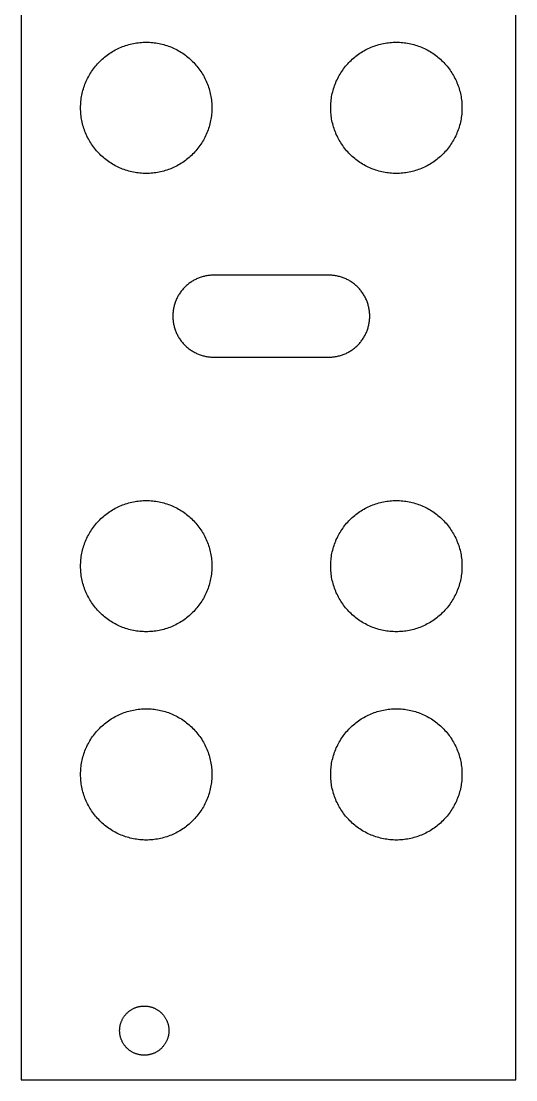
# Model space of a CAD drawing. Extents: x 0 to 30, y -11 to 117.
# Drawn here: x 0 to 30.1, y -11 to 53.5 of the extents above; entities that cross this region are included whole.
import ezdxf

# ---------------------------------------------------------------- set-up
doc = ezdxf.new("R2010")
doc.units = 0

msp = doc.modelspace()

# ---------------------------------------------------------------- linework, layer by layer
at = {"color": 34, "true_color": 0x008000}
for points in [[(0, -10.999978, 0), (30.139894, -10.999978, 0), (30.139894, 117.499892, 0), (0, 117.499892, 0), (0, -10.999978, 0)], [(3.620008, 48.26, 0), (3.621278, 48.358044, 0), (3.624834, 48.456342, 0), (3.63093, 48.554132, 0), (3.639312, 48.652176, 0), (3.64998, 48.749712, 0), (3.663188, 48.846994, 0), (3.678936, 48.943768, 0), (3.69697, 49.040288, 0), (3.71729, 49.1363, 0), (3.739896, 49.231804, 0), (3.764788, 49.3268, 0), (3.79222, 49.421034, 0), (3.821938, 49.51476, 0), (3.853942, 49.60747, 0), (3.887978, 49.699672, 0), (3.924554, 49.790604, 0), (3.963162, 49.881028, 0), (4.004056, 49.970182, 0), (4.047236, 50.05832, 0), (4.092448, 50.145696, 0), (4.139692, 50.231548, 0), (4.188968, 50.316384, 0), (4.24053, 50.39995, 0), (4.294124, 50.482246, 0), (4.34975, 50.563272, 0), (4.407154, 50.642774, 0), (4.46659, 50.721006, 0), (4.528058, 50.79746, 0), (4.59105, 50.872644, 0), (4.656328, 50.946304, 0), (4.72313, 51.018186, 0), (4.791456, 51.088544, 0), (4.861814, 51.15687, 0), (4.933696, 51.223672, 0), (5.007356, 51.28895, 0), (5.08254, 51.351942, 0), (5.158994, 51.41341, 0), (5.237226, 51.472846, 0), (5.316728, 51.53025, 0), (5.397754, 51.585876, 0), (5.48005, 51.63947, 0), (5.563616, 51.691032, 0), (5.648452, 51.740308, 0), (5.734304, 51.787552, 0), (5.82168, 51.832764, 0), (5.909818, 51.875944, 0), (5.998972, 51.916838, 0), (6.089396, 51.955446, 0), (6.180328, 51.992022, 0), (6.27253, 52.026058, 0), (6.36524, 52.058062, 0), (6.458966, 52.08778, 0), (6.5532, 52.115212, 0), (6.648196, 52.140104, 0), (6.7437, 52.16271, 0), (6.839712, 52.18303, 0), (6.936232, 52.201064, 0), (7.033006, 52.216812, 0), (7.130288, 52.23002, 0), (7.227824, 52.240688, 0), (7.325868, 52.24907, 0), (7.423658, 52.255166, 0), (7.521956, 52.258722, 0), (7.62, 52.259992, 0), (7.718044, 52.258722, 0), (7.816342, 52.255166, 0), (7.914132, 52.24907, 0), (8.012176, 52.240688, 0), (8.109712, 52.23002, 0), (8.206994, 52.216812, 0), (8.303768, 52.201064, 0), (8.400288, 52.18303, 0), (8.4963, 52.16271, 0), (8.591804, 52.140104, 0), (8.6868, 52.115212, 0), (8.781034, 52.08778, 0), (8.87476, 52.058062, 0), (8.96747, 52.026058, 0), (9.059672, 51.992022, 0), (9.150604, 51.955446, 0), (9.241028, 51.916838, 0), (9.330182, 51.875944, 0), (9.41832, 51.832764, 0), (9.505696, 51.787552, 0), (9.591548, 51.740308, 0), (9.676384, 51.691032, 0), (9.75995, 51.63947, 0), (9.842246, 51.585876, 0), (9.923272, 51.53025, 0), (10.002774, 51.472846, 0), (10.081006, 51.41341, 0), (10.15746, 51.351942, 0), (10.232644, 51.28895, 0), (10.306304, 51.223672, 0), (10.378186, 51.15687, 0), (10.448544, 51.088544, 0), (10.51687, 51.018186, 0), (10.583672, 50.946304, 0), (10.64895, 50.872644, 0), (10.711942, 50.79746, 0), (10.77341, 50.721006, 0), (10.832846, 50.642774, 0), (10.89025, 50.563272, 0), (10.945876, 50.482246, 0), (10.99947, 50.39995, 0), (11.051032, 50.316384, 0), (11.100308, 50.231548, 0), (11.147552, 50.145696, 0), (11.192764, 50.05832, 0), (11.235944, 49.970182, 0), (11.276838, 49.881028, 0), (11.315446, 49.790604, 0), (11.352022, 49.699672, 0), (11.386058, 49.60747, 0), (11.418062, 49.51476, 0), (11.44778, 49.421034, 0), (11.475212, 49.3268, 0), (11.500104, 49.231804, 0), (11.52271, 49.1363, 0), (11.54303, 49.040288, 0), (11.561064, 48.943768, 0), (11.576812, 48.846994, 0), (11.59002, 48.749712, 0), (11.600688, 48.652176, 0), (11.60907, 48.554132, 0), (11.615166, 48.456342, 0), (11.618722, 48.358044, 0), (11.619992, 48.26, 0), (11.618722, 48.161956, 0), (11.615166, 48.063658, 0), (11.60907, 47.965868, 0), (11.600688, 47.867824, 0), (11.59002, 47.770288, 0), (11.576812, 47.673006, 0), (11.561064, 47.576232, 0), (11.54303, 47.479712, 0), (11.52271, 47.3837, 0), (11.500104, 47.288196, 0), (11.475212, 47.1932, 0), (11.44778, 47.098966, 0), (11.418062, 47.00524, 0), (11.386058, 46.91253, 0), (11.352022, 46.820328, 0), (11.315446, 46.729396, 0), (11.276838, 46.638972, 0), (11.235944, 46.549818, 0), (11.192764, 46.46168, 0), (11.147552, 46.374304, 0), (11.100308, 46.288452, 0), (11.051032, 46.203616, 0), (10.99947, 46.12005, 0), (10.945876, 46.037754, 0), (10.89025, 45.956728, 0), (10.832846, 45.877226, 0), (10.77341, 45.798994, 0), (10.711942, 45.72254, 0), (10.64895, 45.647356, 0), (10.583672, 45.573696, 0), (10.51687, 45.501814, 0), (10.448544, 45.431456, 0), (10.378186, 45.36313, 0), (10.306304, 45.296328, 0), (10.232644, 45.23105, 0), (10.15746, 45.168058, 0), (10.081006, 45.10659, 0), (10.002774, 45.047154, 0), (9.923272, 44.98975, 0), (9.842246, 44.934124, 0), (9.75995, 44.88053, 0), (9.676384, 44.828968, 0), (9.591548, 44.779692, 0), (9.505696, 44.732448, 0), (9.41832, 44.687236, 0), (9.330182, 44.644056, 0), (9.241028, 44.603162, 0), (9.150604, 44.564554, 0), (9.059672, 44.527978, 0), (8.96747, 44.493942, 0), (8.87476, 44.461938, 0), (8.781034, 44.43222, 0), (8.6868, 44.404788, 0), (8.591804, 44.379896, 0), (8.4963, 44.35729, 0), (8.400288, 44.33697, 0), (8.303768, 44.318936, 0), (8.206994, 44.303188, 0), (8.109712, 44.28998, 0), (8.012176, 44.279312, 0), (7.914132, 44.27093, 0), (7.816342, 44.264834, 0), (7.718044, 44.261278, 0), (7.62, 44.260008, 0), (7.521956, 44.261278, 0), (7.423658, 44.264834, 0), (7.325868, 44.27093, 0), (7.227824, 44.279312, 0), (7.130288, 44.28998, 0), (7.033006, 44.303188, 0), (6.936232, 44.318936, 0), (6.839712, 44.33697, 0), (6.7437, 44.35729, 0), (6.648196, 44.379896, 0), (6.5532, 44.404788, 0), (6.458966, 44.43222, 0), (6.36524, 44.461938, 0), (6.27253, 44.493942, 0), (6.180328, 44.527978, 0), (6.089396, 44.564554, 0), (5.998972, 44.603162, 0), (5.909818, 44.644056, 0), (5.82168, 44.687236, 0), (5.734304, 44.732448, 0), (5.648452, 44.779692, 0), (5.563616, 44.828968, 0), (5.48005, 44.88053, 0), (5.397754, 44.934124, 0), (5.316728, 44.98975, 0), (5.237226, 45.047154, 0), (5.158994, 45.10659, 0), (5.08254, 45.168058, 0), (5.007356, 45.23105, 0), (4.933696, 45.296328, 0), (4.861814, 45.36313, 0), (4.791456, 45.431456, 0), (4.72313, 45.501814, 0), (4.656328, 45.573696, 0), (4.59105, 45.647356, 0), (4.528058, 45.72254, 0), (4.46659, 45.798994, 0), (4.407154, 45.877226, 0), (4.34975, 45.956728, 0), (4.294124, 46.037754, 0), (4.24053, 46.12005, 0), (4.188968, 46.203616, 0), (4.139692, 46.288452, 0), (4.092448, 46.374304, 0), (4.047236, 46.46168, 0), (4.004056, 46.549818, 0), (3.963162, 46.638972, 0), (3.924554, 46.729396, 0), (3.887978, 46.820328, 0), (3.853942, 46.91253, 0), (3.821938, 47.00524, 0), (3.79222, 47.098966, 0), (3.764788, 47.1932, 0), (3.739896, 47.288196, 0), (3.71729, 47.3837, 0), (3.69697, 47.479712, 0), (3.678936, 47.576232, 0), (3.663188, 47.673006, 0), (3.64998, 47.770288, 0), (3.639312, 47.867824, 0), (3.63093, 47.965868, 0), (3.624834, 48.063658, 0), (3.621278, 48.161956, 0), (3.620008, 48.26, 0)], [(18.860008, 48.26, 0), (18.861278, 48.358044, 0), (18.864834, 48.456342, 0), (18.87093, 48.554132, 0), (18.879312, 48.652176, 0), (18.88998, 48.749712, 0), (18.903188, 48.846994, 0), (18.918936, 48.943768, 0), (18.93697, 49.040288, 0), (18.95729, 49.1363, 0), (18.979896, 49.231804, 0), (19.004788, 49.3268, 0), (19.03222, 49.421034, 0), (19.061938, 49.51476, 0), (19.093942, 49.60747, 0), (19.127978, 49.699672, 0), (19.164554, 49.790604, 0), (19.203162, 49.881028, 0), (19.244056, 49.970182, 0), (19.287236, 50.05832, 0), (19.332448, 50.145696, 0), (19.379692, 50.231548, 0), (19.428968, 50.316384, 0), (19.48053, 50.39995, 0), (19.534124, 50.482246, 0), (19.58975, 50.563272, 0), (19.647154, 50.642774, 0), (19.70659, 50.721006, 0), (19.768058, 50.79746, 0), (19.83105, 50.872644, 0), (19.896328, 50.946304, 0), (19.96313, 51.018186, 0), (20.031456, 51.088544, 0), (20.101814, 51.15687, 0), (20.173696, 51.223672, 0), (20.247356, 51.28895, 0), (20.32254, 51.351942, 0), (20.398994, 51.41341, 0), (20.477226, 51.472846, 0), (20.556728, 51.53025, 0), (20.637754, 51.585876, 0), (20.72005, 51.63947, 0), (20.803616, 51.691032, 0), (20.888452, 51.740308, 0), (20.974304, 51.787552, 0), (21.06168, 51.832764, 0), (21.149818, 51.875944, 0), (21.238972, 51.916838, 0), (21.329396, 51.955446, 0), (21.420328, 51.992022, 0), (21.51253, 52.026058, 0), (21.60524, 52.058062, 0), (21.698966, 52.08778, 0), (21.7932, 52.115212, 0), (21.888196, 52.140104, 0), (21.9837, 52.16271, 0), (22.079712, 52.18303, 0), (22.176232, 52.201064, 0), (22.273006, 52.216812, 0), (22.370288, 52.23002, 0), (22.467824, 52.240688, 0), (22.565868, 52.24907, 0), (22.663658, 52.255166, 0), (22.761956, 52.258722, 0), (22.86, 52.259992, 0), (22.958044, 52.258722, 0), (23.056342, 52.255166, 0), (23.154132, 52.24907, 0), (23.252176, 52.240688, 0), (23.349712, 52.23002, 0), (23.446994, 52.216812, 0), (23.543768, 52.201064, 0), (23.640288, 52.18303, 0), (23.7363, 52.16271, 0), (23.831804, 52.140104, 0), (23.9268, 52.115212, 0), (24.021034, 52.08778, 0), (24.11476, 52.058062, 0), (24.20747, 52.026058, 0), (24.299672, 51.992022, 0), (24.390604, 51.955446, 0), (24.481028, 51.916838, 0), (24.570182, 51.875944, 0), (24.65832, 51.832764, 0), (24.745696, 51.787552, 0), (24.831548, 51.740308, 0), (24.916384, 51.691032, 0), (24.99995, 51.63947, 0), (25.082246, 51.585876, 0), (25.163272, 51.53025, 0), (25.242774, 51.472846, 0), (25.321006, 51.41341, 0), (25.39746, 51.351942, 0), (25.472644, 51.28895, 0), (25.546304, 51.223672, 0), (25.618186, 51.15687, 0), (25.688544, 51.088544, 0), (25.75687, 51.018186, 0), (25.823672, 50.946304, 0), (25.88895, 50.872644, 0), (25.951942, 50.79746, 0), (26.01341, 50.721006, 0), (26.072846, 50.642774, 0), (26.13025, 50.563272, 0), (26.185876, 50.482246, 0), (26.23947, 50.39995, 0), (26.291032, 50.316384, 0), (26.340308, 50.231548, 0), (26.387552, 50.145696, 0), (26.432764, 50.05832, 0), (26.475944, 49.970182, 0), (26.516838, 49.881028, 0), (26.555446, 49.790604, 0), (26.592022, 49.699672, 0), (26.626058, 49.60747, 0), (26.658062, 49.51476, 0), (26.68778, 49.421034, 0), (26.715212, 49.3268, 0), (26.740104, 49.231804, 0), (26.76271, 49.1363, 0), (26.78303, 49.040288, 0), (26.801064, 48.943768, 0), (26.816812, 48.846994, 0), (26.83002, 48.749712, 0), (26.840688, 48.652176, 0), (26.84907, 48.554132, 0), (26.855166, 48.456342, 0), (26.858722, 48.358044, 0), (26.859992, 48.26, 0), (26.858722, 48.161956, 0), (26.855166, 48.063658, 0), (26.84907, 47.965868, 0), (26.840688, 47.867824, 0), (26.83002, 47.770288, 0), (26.816812, 47.673006, 0), (26.801064, 47.576232, 0), (26.78303, 47.479712, 0), (26.76271, 47.3837, 0), (26.740104, 47.288196, 0), (26.715212, 47.1932, 0), (26.68778, 47.098966, 0), (26.658062, 47.00524, 0), (26.626058, 46.91253, 0), (26.592022, 46.820328, 0), (26.555446, 46.729396, 0), (26.516838, 46.638972, 0), (26.475944, 46.549818, 0), (26.432764, 46.46168, 0), (26.387552, 46.374304, 0), (26.340308, 46.288452, 0), (26.291032, 46.203616, 0), (26.23947, 46.12005, 0), (26.185876, 46.037754, 0), (26.13025, 45.956728, 0), (26.072846, 45.877226, 0), (26.01341, 45.798994, 0), (25.951942, 45.72254, 0), (25.88895, 45.647356, 0), (25.823672, 45.573696, 0), (25.75687, 45.501814, 0), (25.688544, 45.431456, 0), (25.618186, 45.36313, 0), (25.546304, 45.296328, 0), (25.472644, 45.23105, 0), (25.39746, 45.168058, 0), (25.321006, 45.10659, 0), (25.242774, 45.047154, 0), (25.163272, 44.98975, 0), (25.082246, 44.934124, 0), (24.99995, 44.88053, 0), (24.916384, 44.828968, 0), (24.831548, 44.779692, 0), (24.745696, 44.732448, 0), (24.65832, 44.687236, 0), (24.570182, 44.644056, 0), (24.481028, 44.603162, 0), (24.390604, 44.564554, 0), (24.299672, 44.527978, 0), (24.20747, 44.493942, 0), (24.11476, 44.461938, 0), (24.021034, 44.43222, 0), (23.9268, 44.404788, 0), (23.831804, 44.379896, 0), (23.7363, 44.35729, 0), (23.640288, 44.33697, 0), (23.543768, 44.318936, 0), (23.446994, 44.303188, 0), (23.349712, 44.28998, 0), (23.252176, 44.279312, 0), (23.154132, 44.27093, 0), (23.056342, 44.264834, 0), (22.958044, 44.261278, 0), (22.86, 44.260008, 0), (22.761956, 44.261278, 0), (22.663658, 44.264834, 0), (22.565868, 44.27093, 0), (22.467824, 44.279312, 0), (22.370288, 44.28998, 0), (22.273006, 44.303188, 0), (22.176232, 44.318936, 0), (22.079712, 44.33697, 0), (21.9837, 44.35729, 0), (21.888196, 44.379896, 0), (21.7932, 44.404788, 0), (21.698966, 44.43222, 0), (21.60524, 44.461938, 0), (21.51253, 44.493942, 0), (21.420328, 44.527978, 0), (21.329396, 44.564554, 0), (21.238972, 44.603162, 0), (21.149818, 44.644056, 0), (21.06168, 44.687236, 0), (20.974304, 44.732448, 0), (20.888452, 44.779692, 0), (20.803616, 44.828968, 0), (20.72005, 44.88053, 0), (20.637754, 44.934124, 0), (20.556728, 44.98975, 0), (20.477226, 45.047154, 0), (20.398994, 45.10659, 0), (20.32254, 45.168058, 0), (20.247356, 45.23105, 0), (20.173696, 45.296328, 0), (20.101814, 45.36313, 0), (20.031456, 45.431456, 0), (19.96313, 45.501814, 0), (19.896328, 45.573696, 0), (19.83105, 45.647356, 0), (19.768058, 45.72254, 0), (19.70659, 45.798994, 0), (19.647154, 45.877226, 0), (19.58975, 45.956728, 0), (19.534124, 46.037754, 0), (19.48053, 46.12005, 0), (19.428968, 46.203616, 0), (19.379692, 46.288452, 0), (19.332448, 46.374304, 0), (19.287236, 46.46168, 0), (19.244056, 46.549818, 0), (19.203162, 46.638972, 0), (19.164554, 46.729396, 0), (19.127978, 46.820328, 0), (19.093942, 46.91253, 0), (19.061938, 47.00524, 0), (19.03222, 47.098966, 0), (19.004788, 47.1932, 0), (18.979896, 47.288196, 0), (18.95729, 47.3837, 0), (18.93697, 47.479712, 0), (18.918936, 47.576232, 0), (18.903188, 47.673006, 0), (18.88998, 47.770288, 0), (18.879312, 47.867824, 0), (18.87093, 47.965868, 0), (18.864834, 48.063658, 0), (18.861278, 48.161956, 0), (18.860008, 48.26, 0)], [(18.74012, 38.060122, 0), (11.73988, 38.060122, 0), (11.679428, 38.05936, 0), (11.618976, 38.057328, 0), (11.558778, 38.053518, 0), (11.49858, 38.048438, 0), (11.438636, 38.041834, 0), (11.378692, 38.03396, 0), (11.319002, 38.024562, 0), (11.259566, 38.01364, 0), (11.200384, 38.001194, 0), (11.141456, 37.987478, 0), (11.083036, 37.972238, 0), (11.02487, 37.955728, 0), (10.967212, 37.937694, 0), (10.910062, 37.91839, 0), (10.85342, 37.897562, 0), (10.797032, 37.875464, 0), (10.741406, 37.852096, 0), (10.686288, 37.827204, 0), (10.631932, 37.801296, 0), (10.578084, 37.773864, 0), (10.524744, 37.744908, 0), (10.47242, 37.714936, 0), (10.420604, 37.683694, 0), (10.369804, 37.651182, 0), (10.319766, 37.617654, 0), (10.270236, 37.582602, 0), (10.221976, 37.546534, 0), (10.174224, 37.509196, 0), (10.127742, 37.470842, 0), (10.082022, 37.431472, 0), (10.037318, 37.390832, 0), (9.99363, 37.349176, 0), (9.950704, 37.30625, 0), (9.909048, 37.262562, 0), (9.868408, 37.217858, 0), (9.829038, 37.172138, 0), (9.790684, 37.125656, 0), (9.753346, 37.077904, 0), (9.717278, 37.029644, 0), (9.682226, 36.980114, 0), (9.648698, 36.930076, 0), (9.616186, 36.879276, 0), (9.584944, 36.82746, 0), (9.554972, 36.775136, 0), (9.526016, 36.721796, 0), (9.498584, 36.667948, 0), (9.472676, 36.613592, 0), (9.447784, 36.558474, 0), (9.424416, 36.502848, 0), (9.402318, 36.44646, 0), (9.38149, 36.389818, 0), (9.362186, 36.332668, 0), (9.344152, 36.27501, 0), (9.327642, 36.216844, 0), (9.312402, 36.158424, 0), (9.298686, 36.099496, 0), (9.28624, 36.040314, 0), (9.275318, 35.980878, 0), (9.26592, 35.921188, 0), (9.258046, 35.861244, 0), (9.251442, 35.8013, 0), (9.246362, 35.741102, 0), (9.242552, 35.680904, 0), (9.24052, 35.620452, 0), (9.239758, 35.56, 0), (9.24052, 35.499548, 0), (9.242552, 35.439096, 0), (9.246362, 35.378898, 0), (9.251442, 35.3187, 0), (9.258046, 35.258756, 0), (9.26592, 35.198812, 0), (9.275318, 35.139122, 0), (9.28624, 35.079686, 0), (9.298686, 35.020504, 0), (9.312402, 34.961576, 0), (9.327642, 34.903156, 0), (9.344152, 34.84499, 0), (9.362186, 34.787332, 0), (9.38149, 34.730182, 0), (9.402318, 34.67354, 0), (9.424416, 34.617152, 0), (9.447784, 34.561526, 0), (9.472676, 34.506408, 0), (9.498584, 34.452052, 0), (9.526016, 34.398204, 0), (9.554972, 34.344864, 0), (9.584944, 34.29254, 0), (9.616186, 34.240724, 0), (9.648698, 34.189924, 0), (9.682226, 34.139886, 0), (9.717278, 34.090356, 0), (9.753346, 34.042096, 0), (9.790684, 33.994344, 0), (9.829038, 33.947862, 0), (9.868408, 33.902142, 0), (9.909048, 33.857438, 0), (9.950704, 33.81375, 0), (9.99363, 33.770824, 0), (10.037318, 33.729168, 0), (10.082022, 33.688528, 0), (10.127742, 33.649158, 0), (10.174224, 33.610804, 0), (10.221976, 33.573466, 0), (10.270236, 33.537398, 0), (10.319766, 33.502346, 0), (10.369804, 33.468818, 0), (10.420604, 33.436306, 0), (10.47242, 33.405064, 0), (10.524744, 33.375092, 0), (10.578084, 33.346136, 0), (10.631932, 33.318704, 0), (10.686288, 33.292796, 0), (10.741406, 33.267904, 0), (10.797032, 33.244536, 0), (10.85342, 33.222438, 0), (10.910062, 33.20161, 0), (10.967212, 33.182306, 0), (11.02487, 33.164272, 0), (11.083036, 33.147762, 0), (11.141456, 33.132522, 0), (11.200384, 33.118806, 0), (11.259566, 33.10636, 0), (11.319002, 33.095438, 0), (11.378692, 33.08604, 0), (11.438636, 33.078166, 0), (11.49858, 33.071562, 0), (11.558778, 33.066482, 0), (11.618976, 33.062672, 0), (11.679428, 33.06064, 0), (11.73988, 33.059878, 0), (18.74012, 33.059878, 0), (18.800572, 33.06064, 0), (18.861024, 33.062672, 0), (18.921222, 33.066482, 0), (18.98142, 33.071562, 0), (19.041364, 33.078166, 0), (19.101308, 33.08604, 0), (19.160998, 33.095438, 0), (19.220434, 33.10636, 0), (19.279616, 33.118806, 0), (19.338544, 33.132522, 0), (19.396964, 33.147762, 0), (19.45513, 33.164272, 0), (19.512788, 33.182306, 0), (19.569938, 33.20161, 0), (19.62658, 33.222438, 0), (19.682968, 33.244536, 0), (19.738594, 33.267904, 0), (19.793712, 33.292796, 0), (19.848068, 33.318704, 0), (19.901916, 33.346136, 0), (19.955256, 33.375092, 0), (20.00758, 33.405064, 0), (20.059396, 33.436306, 0), (20.110196, 33.468818, 0), (20.160234, 33.502346, 0), (20.209764, 33.537398, 0), (20.258024, 33.573466, 0), (20.305776, 33.610804, 0), (20.352258, 33.649158, 0), (20.397978, 33.688528, 0), (20.442682, 33.729168, 0), (20.48637, 33.770824, 0), (20.529296, 33.81375, 0), (20.570952, 33.857438, 0), (20.611592, 33.902142, 0), (20.650962, 33.947862, 0), (20.689316, 33.994344, 0), (20.726654, 34.042096, 0), (20.762722, 34.090356, 0), (20.797774, 34.139886, 0), (20.831302, 34.189924, 0), (20.863814, 34.240724, 0), (20.895056, 34.29254, 0), (20.925028, 34.344864, 0), (20.953984, 34.398204, 0), (20.981416, 34.452052, 0), (21.007324, 34.506408, 0), (21.032216, 34.561526, 0), (21.055584, 34.617152, 0), (21.077682, 34.67354, 0), (21.09851, 34.730182, 0), (21.117814, 34.787332, 0), (21.135848, 34.84499, 0), (21.152358, 34.903156, 0), (21.167598, 34.961576, 0), (21.181314, 35.020504, 0), (21.19376, 35.079686, 0), (21.204682, 35.139122, 0), (21.21408, 35.198812, 0), (21.221954, 35.258756, 0), (21.228558, 35.3187, 0), (21.233638, 35.378898, 0), (21.237448, 35.439096, 0), (21.23948, 35.499548, 0), (21.240242, 35.56, 0), (21.23948, 35.620452, 0), (21.237448, 35.680904, 0), (21.233638, 35.741102, 0), (21.228558, 35.8013, 0), (21.221954, 35.861244, 0), (21.21408, 35.921188, 0), (21.204682, 35.980878, 0), (21.19376, 36.040314, 0), (21.181314, 36.099496, 0), (21.167598, 36.158424, 0), (21.152358, 36.216844, 0), (21.135848, 36.27501, 0), (21.117814, 36.332668, 0), (21.09851, 36.389818, 0), (21.077682, 36.44646, 0), (21.055584, 36.502848, 0), (21.032216, 36.558474, 0), (21.007324, 36.613592, 0), (20.981416, 36.667948, 0), (20.953984, 36.721796, 0), (20.925028, 36.775136, 0), (20.895056, 36.82746, 0), (20.863814, 36.879276, 0), (20.831302, 36.930076, 0), (20.797774, 36.980114, 0), (20.762722, 37.029644, 0), (20.726654, 37.077904, 0), (20.689316, 37.125656, 0), (20.650962, 37.172138, 0), (20.611592, 37.217858, 0), (20.570952, 37.262562, 0), (20.529296, 37.30625, 0), (20.48637, 37.349176, 0), (20.442682, 37.390832, 0), (20.397978, 37.431472, 0), (20.352258, 37.470842, 0), (20.305776, 37.509196, 0), (20.258024, 37.546534, 0), (20.209764, 37.582602, 0), (20.160234, 37.617654, 0), (20.110196, 37.651182, 0), (20.059396, 37.683694, 0), (20.00758, 37.714936, 0), (19.955256, 37.744908, 0), (19.901916, 37.773864, 0), (19.848068, 37.801296, 0), (19.793712, 37.827204, 0), (19.738594, 37.852096, 0), (19.682968, 37.875464, 0), (19.62658, 37.897562, 0), (19.569938, 37.91839, 0), (19.512788, 37.937694, 0), (19.45513, 37.955728, 0), (19.396964, 37.972238, 0), (19.338544, 37.987478, 0), (19.279616, 38.001194, 0), (19.220434, 38.01364, 0), (19.160998, 38.024562, 0), (19.101308, 38.03396, 0), (19.041364, 38.041834, 0), (18.98142, 38.048438, 0), (18.921222, 38.053518, 0), (18.861024, 38.057328, 0), (18.800572, 38.05936, 0), (18.74012, 38.060122, 0)], [(3.620008, 20.32, 0), (3.621278, 20.418044, 0), (3.624834, 20.516342, 0), (3.63093, 20.614132, 0), (3.639312, 20.712176, 0), (3.64998, 20.809712, 0), (3.663188, 20.906994, 0), (3.678936, 21.003768, 0), (3.69697, 21.100288, 0), (3.71729, 21.1963, 0), (3.739896, 21.291804, 0), (3.764788, 21.3868, 0), (3.79222, 21.481034, 0), (3.821938, 21.57476, 0), (3.853942, 21.66747, 0), (3.887978, 21.759672, 0), (3.924554, 21.850604, 0), (3.963162, 21.941028, 0), (4.004056, 22.030182, 0), (4.047236, 22.11832, 0), (4.092448, 22.205696, 0), (4.139692, 22.291548, 0), (4.188968, 22.376384, 0), (4.24053, 22.45995, 0), (4.294124, 22.542246, 0), (4.34975, 22.623272, 0), (4.407154, 22.702774, 0), (4.46659, 22.781006, 0), (4.528058, 22.85746, 0), (4.59105, 22.932644, 0), (4.656328, 23.006304, 0), (4.72313, 23.078186, 0), (4.791456, 23.148544, 0), (4.861814, 23.21687, 0), (4.933696, 23.283672, 0), (5.007356, 23.34895, 0), (5.08254, 23.411942, 0), (5.158994, 23.47341, 0), (5.237226, 23.532846, 0), (5.316728, 23.59025, 0), (5.397754, 23.645876, 0), (5.48005, 23.69947, 0), (5.563616, 23.751032, 0), (5.648452, 23.800308, 0), (5.734304, 23.847552, 0), (5.82168, 23.892764, 0), (5.909818, 23.935944, 0), (5.998972, 23.976838, 0), (6.089396, 24.015446, 0), (6.180328, 24.052022, 0), (6.27253, 24.086058, 0), (6.36524, 24.118062, 0), (6.458966, 24.14778, 0), (6.5532, 24.175212, 0), (6.648196, 24.200104, 0), (6.7437, 24.22271, 0), (6.839712, 24.24303, 0), (6.936232, 24.261064, 0), (7.033006, 24.276812, 0), (7.130288, 24.29002, 0), (7.227824, 24.300688, 0), (7.325868, 24.30907, 0), (7.423658, 24.315166, 0), (7.521956, 24.318722, 0), (7.62, 24.319992, 0), (7.718044, 24.318722, 0), (7.816342, 24.315166, 0), (7.914132, 24.30907, 0), (8.012176, 24.300688, 0), (8.109712, 24.29002, 0), (8.206994, 24.276812, 0), (8.303768, 24.261064, 0), (8.400288, 24.24303, 0), (8.4963, 24.22271, 0), (8.591804, 24.200104, 0), (8.6868, 24.175212, 0), (8.781034, 24.14778, 0), (8.87476, 24.118062, 0), (8.96747, 24.086058, 0), (9.059672, 24.052022, 0), (9.150604, 24.015446, 0), (9.241028, 23.976838, 0), (9.330182, 23.935944, 0), (9.41832, 23.892764, 0), (9.505696, 23.847552, 0), (9.591548, 23.800308, 0), (9.676384, 23.751032, 0), (9.75995, 23.69947, 0), (9.842246, 23.645876, 0), (9.923272, 23.59025, 0), (10.002774, 23.532846, 0), (10.081006, 23.47341, 0), (10.15746, 23.411942, 0), (10.232644, 23.34895, 0), (10.306304, 23.283672, 0), (10.378186, 23.21687, 0), (10.448544, 23.148544, 0), (10.51687, 23.078186, 0), (10.583672, 23.006304, 0), (10.64895, 22.932644, 0), (10.711942, 22.85746, 0), (10.77341, 22.781006, 0), (10.832846, 22.702774, 0), (10.89025, 22.623272, 0), (10.945876, 22.542246, 0), (10.99947, 22.45995, 0), (11.051032, 22.376384, 0), (11.100308, 22.291548, 0), (11.147552, 22.205696, 0), (11.192764, 22.11832, 0), (11.235944, 22.030182, 0), (11.276838, 21.941028, 0), (11.315446, 21.850604, 0), (11.352022, 21.759672, 0), (11.386058, 21.66747, 0), (11.418062, 21.57476, 0), (11.44778, 21.481034, 0), (11.475212, 21.3868, 0), (11.500104, 21.291804, 0), (11.52271, 21.1963, 0), (11.54303, 21.100288, 0), (11.561064, 21.003768, 0), (11.576812, 20.906994, 0), (11.59002, 20.809712, 0), (11.600688, 20.712176, 0), (11.60907, 20.614132, 0), (11.615166, 20.516342, 0), (11.618722, 20.418044, 0), (11.619992, 20.32, 0), (11.618722, 20.221956, 0), (11.615166, 20.123658, 0), (11.60907, 20.025868, 0), (11.600688, 19.927824, 0), (11.59002, 19.830288, 0), (11.576812, 19.733006, 0), (11.561064, 19.636232, 0), (11.54303, 19.539712, 0), (11.52271, 19.4437, 0), (11.500104, 19.348196, 0), (11.475212, 19.2532, 0), (11.44778, 19.158966, 0), (11.418062, 19.06524, 0), (11.386058, 18.97253, 0), (11.352022, 18.880328, 0), (11.315446, 18.789396, 0), (11.276838, 18.698972, 0), (11.235944, 18.609818, 0), (11.192764, 18.52168, 0), (11.147552, 18.434304, 0), (11.100308, 18.348452, 0), (11.051032, 18.263616, 0), (10.99947, 18.18005, 0), (10.945876, 18.097754, 0), (10.89025, 18.016728, 0), (10.832846, 17.937226, 0), (10.77341, 17.858994, 0), (10.711942, 17.78254, 0), (10.64895, 17.707356, 0), (10.583672, 17.633696, 0), (10.51687, 17.561814, 0), (10.448544, 17.491456, 0), (10.378186, 17.42313, 0), (10.306304, 17.356328, 0), (10.232644, 17.29105, 0), (10.15746, 17.228058, 0), (10.081006, 17.16659, 0), (10.002774, 17.107154, 0), (9.923272, 17.04975, 0), (9.842246, 16.994124, 0), (9.75995, 16.94053, 0), (9.676384, 16.888968, 0), (9.591548, 16.839692, 0), (9.505696, 16.792448, 0), (9.41832, 16.747236, 0), (9.330182, 16.704056, 0), (9.241028, 16.663162, 0), (9.150604, 16.624554, 0), (9.059672, 16.587978, 0), (8.96747, 16.553942, 0), (8.87476, 16.521938, 0), (8.781034, 16.49222, 0), (8.6868, 16.464788, 0), (8.591804, 16.439896, 0), (8.4963, 16.41729, 0), (8.400288, 16.39697, 0), (8.303768, 16.378936, 0), (8.206994, 16.363188, 0), (8.109712, 16.34998, 0), (8.012176, 16.339312, 0), (7.914132, 16.33093, 0), (7.816342, 16.324834, 0), (7.718044, 16.321278, 0), (7.62, 16.320008, 0), (7.521956, 16.321278, 0), (7.423658, 16.324834, 0), (7.325868, 16.33093, 0), (7.227824, 16.339312, 0), (7.130288, 16.34998, 0), (7.033006, 16.363188, 0), (6.936232, 16.378936, 0), (6.839712, 16.39697, 0), (6.7437, 16.41729, 0), (6.648196, 16.439896, 0), (6.5532, 16.464788, 0), (6.458966, 16.49222, 0), (6.36524, 16.521938, 0), (6.27253, 16.553942, 0), (6.180328, 16.587978, 0), (6.089396, 16.624554, 0), (5.998972, 16.663162, 0), (5.909818, 16.704056, 0), (5.82168, 16.747236, 0), (5.734304, 16.792448, 0), (5.648452, 16.839692, 0), (5.563616, 16.888968, 0), (5.48005, 16.94053, 0), (5.397754, 16.994124, 0), (5.316728, 17.04975, 0), (5.237226, 17.107154, 0), (5.158994, 17.16659, 0), (5.08254, 17.228058, 0), (5.007356, 17.29105, 0), (4.933696, 17.356328, 0), (4.861814, 17.42313, 0), (4.791456, 17.491456, 0), (4.72313, 17.561814, 0), (4.656328, 17.633696, 0), (4.59105, 17.707356, 0), (4.528058, 17.78254, 0), (4.46659, 17.858994, 0), (4.407154, 17.937226, 0), (4.34975, 18.016728, 0), (4.294124, 18.097754, 0), (4.24053, 18.18005, 0), (4.188968, 18.263616, 0), (4.139692, 18.348452, 0), (4.092448, 18.434304, 0), (4.047236, 18.52168, 0), (4.004056, 18.609818, 0), (3.963162, 18.698972, 0), (3.924554, 18.789396, 0), (3.887978, 18.880328, 0), (3.853942, 18.97253, 0), (3.821938, 19.06524, 0), (3.79222, 19.158966, 0), (3.764788, 19.2532, 0), (3.739896, 19.348196, 0), (3.71729, 19.4437, 0), (3.69697, 19.539712, 0), (3.678936, 19.636232, 0), (3.663188, 19.733006, 0), (3.64998, 19.830288, 0), (3.639312, 19.927824, 0), (3.63093, 20.025868, 0), (3.624834, 20.123658, 0), (3.621278, 20.221956, 0), (3.620008, 20.32, 0)], [(18.860008, 20.32, 0), (18.861278, 20.418044, 0), (18.864834, 20.516342, 0), (18.87093, 20.614132, 0), (18.879312, 20.712176, 0), (18.88998, 20.809712, 0), (18.903188, 20.906994, 0), (18.918936, 21.003768, 0), (18.93697, 21.100288, 0), (18.95729, 21.1963, 0), (18.979896, 21.291804, 0), (19.004788, 21.3868, 0), (19.03222, 21.481034, 0), (19.061938, 21.57476, 0), (19.093942, 21.66747, 0), (19.127978, 21.759672, 0), (19.164554, 21.850604, 0), (19.203162, 21.941028, 0), (19.244056, 22.030182, 0), (19.287236, 22.11832, 0), (19.332448, 22.205696, 0), (19.379692, 22.291548, 0), (19.428968, 22.376384, 0), (19.48053, 22.45995, 0), (19.534124, 22.542246, 0), (19.58975, 22.623272, 0), (19.647154, 22.702774, 0), (19.70659, 22.781006, 0), (19.768058, 22.85746, 0), (19.83105, 22.932644, 0), (19.896328, 23.006304, 0), (19.96313, 23.078186, 0), (20.031456, 23.148544, 0), (20.101814, 23.21687, 0), (20.173696, 23.283672, 0), (20.247356, 23.34895, 0), (20.32254, 23.411942, 0), (20.398994, 23.47341, 0), (20.477226, 23.532846, 0), (20.556728, 23.59025, 0), (20.637754, 23.645876, 0), (20.72005, 23.69947, 0), (20.803616, 23.751032, 0), (20.888452, 23.800308, 0), (20.974304, 23.847552, 0), (21.06168, 23.892764, 0), (21.149818, 23.935944, 0), (21.238972, 23.976838, 0), (21.329396, 24.015446, 0), (21.420328, 24.052022, 0), (21.51253, 24.086058, 0), (21.60524, 24.118062, 0), (21.698966, 24.14778, 0), (21.7932, 24.175212, 0), (21.888196, 24.200104, 0), (21.9837, 24.22271, 0), (22.079712, 24.24303, 0), (22.176232, 24.261064, 0), (22.273006, 24.276812, 0), (22.370288, 24.29002, 0), (22.467824, 24.300688, 0), (22.565868, 24.30907, 0), (22.663658, 24.315166, 0), (22.761956, 24.318722, 0), (22.86, 24.319992, 0), (22.958044, 24.318722, 0), (23.056342, 24.315166, 0), (23.154132, 24.30907, 0), (23.252176, 24.300688, 0), (23.349712, 24.29002, 0), (23.446994, 24.276812, 0), (23.543768, 24.261064, 0), (23.640288, 24.24303, 0), (23.7363, 24.22271, 0), (23.831804, 24.200104, 0), (23.9268, 24.175212, 0), (24.021034, 24.14778, 0), (24.11476, 24.118062, 0), (24.20747, 24.086058, 0), (24.299672, 24.052022, 0), (24.390604, 24.015446, 0), (24.481028, 23.976838, 0), (24.570182, 23.935944, 0), (24.65832, 23.892764, 0), (24.745696, 23.847552, 0), (24.831548, 23.800308, 0), (24.916384, 23.751032, 0), (24.99995, 23.69947, 0), (25.082246, 23.645876, 0), (25.163272, 23.59025, 0), (25.242774, 23.532846, 0), (25.321006, 23.47341, 0), (25.39746, 23.411942, 0), (25.472644, 23.34895, 0), (25.546304, 23.283672, 0), (25.618186, 23.21687, 0), (25.688544, 23.148544, 0), (25.75687, 23.078186, 0), (25.823672, 23.006304, 0), (25.88895, 22.932644, 0), (25.951942, 22.85746, 0), (26.01341, 22.781006, 0), (26.072846, 22.702774, 0), (26.13025, 22.623272, 0), (26.185876, 22.542246, 0), (26.23947, 22.45995, 0), (26.291032, 22.376384, 0), (26.340308, 22.291548, 0), (26.387552, 22.205696, 0), (26.432764, 22.11832, 0), (26.475944, 22.030182, 0), (26.516838, 21.941028, 0), (26.555446, 21.850604, 0), (26.592022, 21.759672, 0), (26.626058, 21.66747, 0), (26.658062, 21.57476, 0), (26.68778, 21.481034, 0), (26.715212, 21.3868, 0), (26.740104, 21.291804, 0), (26.76271, 21.1963, 0), (26.78303, 21.100288, 0), (26.801064, 21.003768, 0), (26.816812, 20.906994, 0), (26.83002, 20.809712, 0), (26.840688, 20.712176, 0), (26.84907, 20.614132, 0), (26.855166, 20.516342, 0), (26.858722, 20.418044, 0), (26.859992, 20.32, 0), (26.858722, 20.221956, 0), (26.855166, 20.123658, 0), (26.84907, 20.025868, 0), (26.840688, 19.927824, 0), (26.83002, 19.830288, 0), (26.816812, 19.733006, 0), (26.801064, 19.636232, 0), (26.78303, 19.539712, 0), (26.76271, 19.4437, 0), (26.740104, 19.348196, 0), (26.715212, 19.2532, 0), (26.68778, 19.158966, 0), (26.658062, 19.06524, 0), (26.626058, 18.97253, 0), (26.592022, 18.880328, 0), (26.555446, 18.789396, 0), (26.516838, 18.698972, 0), (26.475944, 18.609818, 0), (26.432764, 18.52168, 0), (26.387552, 18.434304, 0), (26.340308, 18.348452, 0), (26.291032, 18.263616, 0), (26.23947, 18.18005, 0), (26.185876, 18.097754, 0), (26.13025, 18.016728, 0), (26.072846, 17.937226, 0), (26.01341, 17.858994, 0), (25.951942, 17.78254, 0), (25.88895, 17.707356, 0), (25.823672, 17.633696, 0), (25.75687, 17.561814, 0), (25.688544, 17.491456, 0), (25.618186, 17.42313, 0), (25.546304, 17.356328, 0), (25.472644, 17.29105, 0), (25.39746, 17.228058, 0), (25.321006, 17.16659, 0), (25.242774, 17.107154, 0), (25.163272, 17.04975, 0), (25.082246, 16.994124, 0), (24.99995, 16.94053, 0), (24.916384, 16.888968, 0), (24.831548, 16.839692, 0), (24.745696, 16.792448, 0), (24.65832, 16.747236, 0), (24.570182, 16.704056, 0), (24.481028, 16.663162, 0), (24.390604, 16.624554, 0), (24.299672, 16.587978, 0), (24.20747, 16.553942, 0), (24.11476, 16.521938, 0), (24.021034, 16.49222, 0), (23.9268, 16.464788, 0), (23.831804, 16.439896, 0), (23.7363, 16.41729, 0), (23.640288, 16.39697, 0), (23.543768, 16.378936, 0), (23.446994, 16.363188, 0), (23.349712, 16.34998, 0), (23.252176, 16.339312, 0), (23.154132, 16.33093, 0), (23.056342, 16.324834, 0), (22.958044, 16.321278, 0), (22.86, 16.320008, 0), (22.761956, 16.321278, 0), (22.663658, 16.324834, 0), (22.565868, 16.33093, 0), (22.467824, 16.339312, 0), (22.370288, 16.34998, 0), (22.273006, 16.363188, 0), (22.176232, 16.378936, 0), (22.079712, 16.39697, 0), (21.9837, 16.41729, 0), (21.888196, 16.439896, 0), (21.7932, 16.464788, 0), (21.698966, 16.49222, 0), (21.60524, 16.521938, 0), (21.51253, 16.553942, 0), (21.420328, 16.587978, 0), (21.329396, 16.624554, 0), (21.238972, 16.663162, 0), (21.149818, 16.704056, 0), (21.06168, 16.747236, 0), (20.974304, 16.792448, 0), (20.888452, 16.839692, 0), (20.803616, 16.888968, 0), (20.72005, 16.94053, 0), (20.637754, 16.994124, 0), (20.556728, 17.04975, 0), (20.477226, 17.107154, 0), (20.398994, 17.16659, 0), (20.32254, 17.228058, 0), (20.247356, 17.29105, 0), (20.173696, 17.356328, 0), (20.101814, 17.42313, 0), (20.031456, 17.491456, 0), (19.96313, 17.561814, 0), (19.896328, 17.633696, 0), (19.83105, 17.707356, 0), (19.768058, 17.78254, 0), (19.70659, 17.858994, 0), (19.647154, 17.937226, 0), (19.58975, 18.016728, 0), (19.534124, 18.097754, 0), (19.48053, 18.18005, 0), (19.428968, 18.263616, 0), (19.379692, 18.348452, 0), (19.332448, 18.434304, 0), (19.287236, 18.52168, 0), (19.244056, 18.609818, 0), (19.203162, 18.698972, 0), (19.164554, 18.789396, 0), (19.127978, 18.880328, 0), (19.093942, 18.97253, 0), (19.061938, 19.06524, 0), (19.03222, 19.158966, 0), (19.004788, 19.2532, 0), (18.979896, 19.348196, 0), (18.95729, 19.4437, 0), (18.93697, 19.539712, 0), (18.918936, 19.636232, 0), (18.903188, 19.733006, 0), (18.88998, 19.830288, 0), (18.879312, 19.927824, 0), (18.87093, 20.025868, 0), (18.864834, 20.123658, 0), (18.861278, 20.221956, 0), (18.860008, 20.32, 0)], [(3.620008, 7.62, 0), (3.621278, 7.718044, 0), (3.624834, 7.816342, 0), (3.63093, 7.914132, 0), (3.639312, 8.012176, 0), (3.64998, 8.109712, 0), (3.663188, 8.206994, 0), (3.678936, 8.303768, 0), (3.69697, 8.400288, 0), (3.71729, 8.4963, 0), (3.739896, 8.591804, 0), (3.764788, 8.6868, 0), (3.79222, 8.781034, 0), (3.821938, 8.87476, 0), (3.853942, 8.96747, 0), (3.887978, 9.059672, 0), (3.924554, 9.150604, 0), (3.963162, 9.241028, 0), (4.004056, 9.330182, 0), (4.047236, 9.41832, 0), (4.092448, 9.505696, 0), (4.139692, 9.591548, 0), (4.188968, 9.676384, 0), (4.24053, 9.75995, 0), (4.294124, 9.842246, 0), (4.34975, 9.923272, 0), (4.407154, 10.002774, 0), (4.46659, 10.081006, 0), (4.528058, 10.15746, 0), (4.59105, 10.232644, 0), (4.656328, 10.306304, 0), (4.72313, 10.378186, 0), (4.791456, 10.448544, 0), (4.861814, 10.51687, 0), (4.933696, 10.583672, 0), (5.007356, 10.64895, 0), (5.08254, 10.711942, 0), (5.158994, 10.77341, 0), (5.237226, 10.832846, 0), (5.316728, 10.89025, 0), (5.397754, 10.945876, 0), (5.48005, 10.99947, 0), (5.563616, 11.051032, 0), (5.648452, 11.100308, 0), (5.734304, 11.147552, 0), (5.82168, 11.192764, 0), (5.909818, 11.235944, 0), (5.998972, 11.276838, 0), (6.089396, 11.315446, 0), (6.180328, 11.352022, 0), (6.27253, 11.386058, 0), (6.36524, 11.418062, 0), (6.458966, 11.44778, 0), (6.5532, 11.475212, 0), (6.648196, 11.500104, 0), (6.7437, 11.52271, 0), (6.839712, 11.54303, 0), (6.936232, 11.561064, 0), (7.033006, 11.576812, 0), (7.130288, 11.59002, 0), (7.227824, 11.600688, 0), (7.325868, 11.60907, 0), (7.423658, 11.615166, 0), (7.521956, 11.618722, 0), (7.62, 11.619992, 0), (7.718044, 11.618722, 0), (7.816342, 11.615166, 0), (7.914132, 11.60907, 0), (8.012176, 11.600688, 0), (8.109712, 11.59002, 0), (8.206994, 11.576812, 0), (8.303768, 11.561064, 0), (8.400288, 11.54303, 0), (8.4963, 11.52271, 0), (8.591804, 11.500104, 0), (8.6868, 11.475212, 0), (8.781034, 11.44778, 0), (8.87476, 11.418062, 0), (8.96747, 11.386058, 0), (9.059672, 11.352022, 0), (9.150604, 11.315446, 0), (9.241028, 11.276838, 0), (9.330182, 11.235944, 0), (9.41832, 11.192764, 0), (9.505696, 11.147552, 0), (9.591548, 11.100308, 0), (9.676384, 11.051032, 0), (9.75995, 10.99947, 0), (9.842246, 10.945876, 0), (9.923272, 10.89025, 0), (10.002774, 10.832846, 0), (10.081006, 10.77341, 0), (10.15746, 10.711942, 0), (10.232644, 10.64895, 0), (10.306304, 10.583672, 0), (10.378186, 10.51687, 0), (10.448544, 10.448544, 0), (10.51687, 10.378186, 0), (10.583672, 10.306304, 0), (10.64895, 10.232644, 0), (10.711942, 10.15746, 0), (10.77341, 10.081006, 0), (10.832846, 10.002774, 0), (10.89025, 9.923272, 0), (10.945876, 9.842246, 0), (10.99947, 9.75995, 0), (11.051032, 9.676384, 0), (11.100308, 9.591548, 0), (11.147552, 9.505696, 0), (11.192764, 9.41832, 0), (11.235944, 9.330182, 0), (11.276838, 9.241028, 0), (11.315446, 9.150604, 0), (11.352022, 9.059672, 0), (11.386058, 8.96747, 0), (11.418062, 8.87476, 0), (11.44778, 8.781034, 0), (11.475212, 8.6868, 0), (11.500104, 8.591804, 0), (11.52271, 8.4963, 0), (11.54303, 8.400288, 0), (11.561064, 8.303768, 0), (11.576812, 8.206994, 0), (11.59002, 8.109712, 0), (11.600688, 8.012176, 0), (11.60907, 7.914132, 0), (11.615166, 7.816342, 0), (11.618722, 7.718044, 0), (11.619992, 7.62, 0), (11.618722, 7.521956, 0), (11.615166, 7.423658, 0), (11.60907, 7.325868, 0), (11.600688, 7.227824, 0), (11.59002, 7.130288, 0), (11.576812, 7.033006, 0), (11.561064, 6.936232, 0), (11.54303, 6.839712, 0), (11.52271, 6.7437, 0), (11.500104, 6.648196, 0), (11.475212, 6.5532, 0), (11.44778, 6.458966, 0), (11.418062, 6.36524, 0), (11.386058, 6.27253, 0), (11.352022, 6.180328, 0), (11.315446, 6.089396, 0), (11.276838, 5.998972, 0), (11.235944, 5.909818, 0), (11.192764, 5.82168, 0), (11.147552, 5.734304, 0), (11.100308, 5.648452, 0), (11.051032, 5.563616, 0), (10.99947, 5.48005, 0), (10.945876, 5.397754, 0), (10.89025, 5.316728, 0), (10.832846, 5.237226, 0), (10.77341, 5.158994, 0), (10.711942, 5.08254, 0), (10.64895, 5.007356, 0), (10.583672, 4.933696, 0), (10.51687, 4.861814, 0), (10.448544, 4.791456, 0), (10.378186, 4.72313, 0), (10.306304, 4.656328, 0), (10.232644, 4.59105, 0), (10.15746, 4.528058, 0), (10.081006, 4.46659, 0), (10.002774, 4.407154, 0), (9.923272, 4.34975, 0), (9.842246, 4.294124, 0), (9.75995, 4.24053, 0), (9.676384, 4.188968, 0), (9.591548, 4.139692, 0), (9.505696, 4.092448, 0), (9.41832, 4.047236, 0), (9.330182, 4.004056, 0), (9.241028, 3.963162, 0), (9.150604, 3.924554, 0), (9.059672, 3.887978, 0), (8.96747, 3.853942, 0), (8.87476, 3.821938, 0), (8.781034, 3.79222, 0), (8.6868, 3.764788, 0), (8.591804, 3.739896, 0), (8.4963, 3.71729, 0), (8.400288, 3.69697, 0), (8.303768, 3.678936, 0), (8.206994, 3.663188, 0), (8.109712, 3.64998, 0), (8.012176, 3.639312, 0), (7.914132, 3.63093, 0), (7.816342, 3.624834, 0), (7.718044, 3.621278, 0), (7.62, 3.620008, 0), (7.521956, 3.621278, 0), (7.423658, 3.624834, 0), (7.325868, 3.63093, 0), (7.227824, 3.639312, 0), (7.130288, 3.64998, 0), (7.033006, 3.663188, 0), (6.936232, 3.678936, 0), (6.839712, 3.69697, 0), (6.7437, 3.71729, 0), (6.648196, 3.739896, 0), (6.5532, 3.764788, 0), (6.458966, 3.79222, 0), (6.36524, 3.821938, 0), (6.27253, 3.853942, 0), (6.180328, 3.887978, 0), (6.089396, 3.924554, 0), (5.998972, 3.963162, 0), (5.909818, 4.004056, 0), (5.82168, 4.047236, 0), (5.734304, 4.092448, 0), (5.648452, 4.139692, 0), (5.563616, 4.188968, 0), (5.48005, 4.24053, 0), (5.397754, 4.294124, 0), (5.316728, 4.34975, 0), (5.237226, 4.407154, 0), (5.158994, 4.46659, 0), (5.08254, 4.528058, 0), (5.007356, 4.59105, 0), (4.933696, 4.656328, 0), (4.861814, 4.72313, 0), (4.791456, 4.791456, 0), (4.72313, 4.861814, 0), (4.656328, 4.933696, 0), (4.59105, 5.007356, 0), (4.528058, 5.08254, 0), (4.46659, 5.158994, 0), (4.407154, 5.237226, 0), (4.34975, 5.316728, 0), (4.294124, 5.397754, 0), (4.24053, 5.48005, 0), (4.188968, 5.563616, 0), (4.139692, 5.648452, 0), (4.092448, 5.734304, 0), (4.047236, 5.82168, 0), (4.004056, 5.909818, 0), (3.963162, 5.998972, 0), (3.924554, 6.089396, 0), (3.887978, 6.180328, 0), (3.853942, 6.27253, 0), (3.821938, 6.36524, 0), (3.79222, 6.458966, 0), (3.764788, 6.5532, 0), (3.739896, 6.648196, 0), (3.71729, 6.7437, 0), (3.69697, 6.839712, 0), (3.678936, 6.936232, 0), (3.663188, 7.033006, 0), (3.64998, 7.130288, 0), (3.639312, 7.227824, 0), (3.63093, 7.325868, 0), (3.624834, 7.423658, 0), (3.621278, 7.521956, 0), (3.620008, 7.62, 0)], [(18.860008, 7.62, 0), (18.861278, 7.718044, 0), (18.864834, 7.816342, 0), (18.87093, 7.914132, 0), (18.879312, 8.012176, 0), (18.88998, 8.109712, 0), (18.903188, 8.206994, 0), (18.918936, 8.303768, 0), (18.93697, 8.400288, 0), (18.95729, 8.4963, 0), (18.979896, 8.591804, 0), (19.004788, 8.6868, 0), (19.03222, 8.781034, 0), (19.061938, 8.87476, 0), (19.093942, 8.96747, 0), (19.127978, 9.059672, 0), (19.164554, 9.150604, 0), (19.203162, 9.241028, 0), (19.244056, 9.330182, 0), (19.287236, 9.41832, 0), (19.332448, 9.505696, 0), (19.379692, 9.591548, 0), (19.428968, 9.676384, 0), (19.48053, 9.75995, 0), (19.534124, 9.842246, 0), (19.58975, 9.923272, 0), (19.647154, 10.002774, 0), (19.70659, 10.081006, 0), (19.768058, 10.15746, 0), (19.83105, 10.232644, 0), (19.896328, 10.306304, 0), (19.96313, 10.378186, 0), (20.031456, 10.448544, 0), (20.101814, 10.51687, 0), (20.173696, 10.583672, 0), (20.247356, 10.64895, 0), (20.32254, 10.711942, 0), (20.398994, 10.77341, 0), (20.477226, 10.832846, 0), (20.556728, 10.89025, 0), (20.637754, 10.945876, 0), (20.72005, 10.99947, 0), (20.803616, 11.051032, 0), (20.888452, 11.100308, 0), (20.974304, 11.147552, 0), (21.06168, 11.192764, 0), (21.149818, 11.235944, 0), (21.238972, 11.276838, 0), (21.329396, 11.315446, 0), (21.420328, 11.352022, 0), (21.51253, 11.386058, 0), (21.60524, 11.418062, 0), (21.698966, 11.44778, 0), (21.7932, 11.475212, 0), (21.888196, 11.500104, 0), (21.9837, 11.52271, 0), (22.079712, 11.54303, 0), (22.176232, 11.561064, 0), (22.273006, 11.576812, 0), (22.370288, 11.59002, 0), (22.467824, 11.600688, 0), (22.565868, 11.60907, 0), (22.663658, 11.615166, 0), (22.761956, 11.618722, 0), (22.86, 11.619992, 0), (22.958044, 11.618722, 0), (23.056342, 11.615166, 0), (23.154132, 11.60907, 0), (23.252176, 11.600688, 0), (23.349712, 11.59002, 0), (23.446994, 11.576812, 0), (23.543768, 11.561064, 0), (23.640288, 11.54303, 0), (23.7363, 11.52271, 0), (23.831804, 11.500104, 0), (23.9268, 11.475212, 0), (24.021034, 11.44778, 0), (24.11476, 11.418062, 0), (24.20747, 11.386058, 0), (24.299672, 11.352022, 0), (24.390604, 11.315446, 0), (24.481028, 11.276838, 0), (24.570182, 11.235944, 0), (24.65832, 11.192764, 0), (24.745696, 11.147552, 0), (24.831548, 11.100308, 0), (24.916384, 11.051032, 0), (24.99995, 10.99947, 0), (25.082246, 10.945876, 0), (25.163272, 10.89025, 0), (25.242774, 10.832846, 0), (25.321006, 10.77341, 0), (25.39746, 10.711942, 0), (25.472644, 10.64895, 0), (25.546304, 10.583672, 0), (25.618186, 10.51687, 0), (25.688544, 10.448544, 0), (25.75687, 10.378186, 0), (25.823672, 10.306304, 0), (25.88895, 10.232644, 0), (25.951942, 10.15746, 0), (26.01341, 10.081006, 0), (26.072846, 10.002774, 0), (26.13025, 9.923272, 0), (26.185876, 9.842246, 0), (26.23947, 9.75995, 0), (26.291032, 9.676384, 0), (26.340308, 9.591548, 0), (26.387552, 9.505696, 0), (26.432764, 9.41832, 0), (26.475944, 9.330182, 0), (26.516838, 9.241028, 0), (26.555446, 9.150604, 0), (26.592022, 9.059672, 0), (26.626058, 8.96747, 0), (26.658062, 8.87476, 0), (26.68778, 8.781034, 0), (26.715212, 8.6868, 0), (26.740104, 8.591804, 0), (26.76271, 8.4963, 0), (26.78303, 8.400288, 0), (26.801064, 8.303768, 0), (26.816812, 8.206994, 0), (26.83002, 8.109712, 0), (26.840688, 8.012176, 0), (26.84907, 7.914132, 0), (26.855166, 7.816342, 0), (26.858722, 7.718044, 0), (26.859992, 7.62, 0), (26.858722, 7.521956, 0), (26.855166, 7.423658, 0), (26.84907, 7.325868, 0), (26.840688, 7.227824, 0), (26.83002, 7.130288, 0), (26.816812, 7.033006, 0), (26.801064, 6.936232, 0), (26.78303, 6.839712, 0), (26.76271, 6.7437, 0), (26.740104, 6.648196, 0), (26.715212, 6.5532, 0), (26.68778, 6.458966, 0), (26.658062, 6.36524, 0), (26.626058, 6.27253, 0), (26.592022, 6.180328, 0), (26.555446, 6.089396, 0), (26.516838, 5.998972, 0), (26.475944, 5.909818, 0), (26.432764, 5.82168, 0), (26.387552, 5.734304, 0), (26.340308, 5.648452, 0), (26.291032, 5.563616, 0), (26.23947, 5.48005, 0), (26.185876, 5.397754, 0), (26.13025, 5.316728, 0), (26.072846, 5.237226, 0), (26.01341, 5.158994, 0), (25.951942, 5.08254, 0), (25.88895, 5.007356, 0), (25.823672, 4.933696, 0), (25.75687, 4.861814, 0), (25.688544, 4.791456, 0), (25.618186, 4.72313, 0), (25.546304, 4.656328, 0), (25.472644, 4.59105, 0), (25.39746, 4.528058, 0), (25.321006, 4.46659, 0), (25.242774, 4.407154, 0), (25.163272, 4.34975, 0), (25.082246, 4.294124, 0), (24.99995, 4.24053, 0), (24.916384, 4.188968, 0), (24.831548, 4.139692, 0), (24.745696, 4.092448, 0), (24.65832, 4.047236, 0), (24.570182, 4.004056, 0), (24.481028, 3.963162, 0), (24.390604, 3.924554, 0), (24.299672, 3.887978, 0), (24.20747, 3.853942, 0), (24.11476, 3.821938, 0), (24.021034, 3.79222, 0), (23.9268, 3.764788, 0), (23.831804, 3.739896, 0), (23.7363, 3.71729, 0), (23.640288, 3.69697, 0), (23.543768, 3.678936, 0), (23.446994, 3.663188, 0), (23.349712, 3.64998, 0), (23.252176, 3.639312, 0), (23.154132, 3.63093, 0), (23.056342, 3.624834, 0), (22.958044, 3.621278, 0), (22.86, 3.620008, 0), (22.761956, 3.621278, 0), (22.663658, 3.624834, 0), (22.565868, 3.63093, 0), (22.467824, 3.639312, 0), (22.370288, 3.64998, 0), (22.273006, 3.663188, 0), (22.176232, 3.678936, 0), (22.079712, 3.69697, 0), (21.9837, 3.71729, 0), (21.888196, 3.739896, 0), (21.7932, 3.764788, 0), (21.698966, 3.79222, 0), (21.60524, 3.821938, 0), (21.51253, 3.853942, 0), (21.420328, 3.887978, 0), (21.329396, 3.924554, 0), (21.238972, 3.963162, 0), (21.149818, 4.004056, 0), (21.06168, 4.047236, 0), (20.974304, 4.092448, 0), (20.888452, 4.139692, 0), (20.803616, 4.188968, 0), (20.72005, 4.24053, 0), (20.637754, 4.294124, 0), (20.556728, 4.34975, 0), (20.477226, 4.407154, 0), (20.398994, 4.46659, 0), (20.32254, 4.528058, 0), (20.247356, 4.59105, 0), (20.173696, 4.656328, 0), (20.101814, 4.72313, 0), (20.031456, 4.791456, 0), (19.96313, 4.861814, 0), (19.896328, 4.933696, 0), (19.83105, 5.007356, 0), (19.768058, 5.08254, 0), (19.70659, 5.158994, 0), (19.647154, 5.237226, 0), (19.58975, 5.316728, 0), (19.534124, 5.397754, 0), (19.48053, 5.48005, 0), (19.428968, 5.563616, 0), (19.379692, 5.648452, 0), (19.332448, 5.734304, 0), (19.287236, 5.82168, 0), (19.244056, 5.909818, 0), (19.203162, 5.998972, 0), (19.164554, 6.089396, 0), (19.127978, 6.180328, 0), (19.093942, 6.27253, 0), (19.061938, 6.36524, 0), (19.03222, 6.458966, 0), (19.004788, 6.5532, 0), (18.979896, 6.648196, 0), (18.95729, 6.7437, 0), (18.93697, 6.839712, 0), (18.918936, 6.936232, 0), (18.903188, 7.033006, 0), (18.88998, 7.130288, 0), (18.879312, 7.227824, 0), (18.87093, 7.325868, 0), (18.864834, 7.423658, 0), (18.861278, 7.521956, 0), (18.860008, 7.62, 0)], [(5.999988, -7.999984, 0), (6.000496, -7.961122, 0), (6.00202, -7.922006, 0), (6.00456, -7.883144, 0), (6.008116, -7.844536, 0), (6.012688, -7.805674, 0), (6.018276, -7.76732, 0), (6.024626, -7.728966, 0), (6.032246, -7.690612, 0), (6.040882, -7.652512, 0), (6.05028, -7.61492, 0), (6.060694, -7.577328, 0), (6.072124, -7.540244, 0), (6.08457, -7.50316, 0), (6.098032, -7.466584, 0), (6.112256, -7.430516, 0), (6.127496, -7.394702, 0), (6.143752, -7.359142, 0), (6.16077, -7.32409, 0), (6.178804, -7.289546, 0), (6.197854, -7.25551, 0), (6.217412, -7.221982, 0), (6.23824, -7.188962, 0), (6.259576, -7.15645, 0), (6.281928, -7.124446, 0), (6.305042, -7.093204, 0), (6.328918, -7.06247, 0), (6.35381, -7.032498, 0), (6.37921, -7.003034, 0), (6.405626, -6.974332, 0), (6.43255, -6.946138, 0), (6.460236, -6.918706, 0), (6.488684, -6.892036, 0), (6.51764, -6.866382, 0), (6.547612, -6.841236, 0), (6.577838, -6.816852, 0), (6.608826, -6.79323, 0), (6.640576, -6.770624, 0), (6.672834, -6.748526, 0), (6.7056, -6.727698, 0), (6.738874, -6.707378, 0), (6.772656, -6.688074, 0), (6.806946, -6.669532, 0), (6.841744, -6.652006, 0), (6.87705, -6.635496, 0), (6.91261, -6.619748, 0), (6.948678, -6.605016, 0), (6.985, -6.591046, 0), (7.02183, -6.578092, 0), (7.058914, -6.566154, 0), (7.096252, -6.555232, 0), (7.133844, -6.545326, 0), (7.17169, -6.536182, 0), (7.20979, -6.528308, 0), (7.248144, -6.521196, 0), (7.286498, -6.5151, 0), (7.32536, -6.51002, 0), (7.363968, -6.505956, 0), (7.40283, -6.502908, 0), (7.441692, -6.500876, 0), (7.480554, -6.49986, 0), (7.51967, -6.49986, 0), (7.558532, -6.500876, 0), (7.597394, -6.502908, 0), (7.636256, -6.505956, 0), (7.674864, -6.51002, 0), (7.713726, -6.5151, 0), (7.75208, -6.521196, 0), (7.790434, -6.528308, 0), (7.828534, -6.536182, 0), (7.86638, -6.545326, 0), (7.903972, -6.555232, 0), (7.94131, -6.566154, 0), (7.978394, -6.578092, 0), (8.015224, -6.591046, 0), (8.051546, -6.605016, 0), (8.087614, -6.619748, 0), (8.123174, -6.635496, 0), (8.15848, -6.652006, 0), (8.193278, -6.669532, 0), (8.227568, -6.688074, 0), (8.26135, -6.707378, 0), (8.294624, -6.727698, 0), (8.32739, -6.748526, 0), (8.359648, -6.770624, 0), (8.391398, -6.79323, 0), (8.422386, -6.816852, 0), (8.452612, -6.841236, 0), (8.482584, -6.866382, 0), (8.51154, -6.892036, 0), (8.539988, -6.918706, 0), (8.567674, -6.946138, 0), (8.594598, -6.974332, 0), (8.621014, -7.003034, 0), (8.646414, -7.032498, 0), (8.671306, -7.06247, 0), (8.695182, -7.093204, 0), (8.718296, -7.124446, 0), (8.740648, -7.15645, 0), (8.761984, -7.188962, 0), (8.782812, -7.221982, 0), (8.80237, -7.25551, 0), (8.82142, -7.289546, 0), (8.839454, -7.32409, 0), (8.856472, -7.359142, 0), (8.872728, -7.394702, 0), (8.887968, -7.430516, 0), (8.902192, -7.466584, 0), (8.915654, -7.50316, 0), (8.9281, -7.540244, 0), (8.93953, -7.577328, 0), (8.949944, -7.61492, 0), (8.959342, -7.652512, 0), (8.967978, -7.690612, 0), (8.975598, -7.728966, 0), (8.981948, -7.76732, 0), (8.987536, -7.805674, 0), (8.992108, -7.844536, 0), (8.995664, -7.883144, 0), (8.998204, -7.922006, 0), (8.999728, -7.961122, 0), (9.000236, -7.999984, 0), (8.999728, -8.038846, 0), (8.998204, -8.077962, 0), (8.995664, -8.116824, 0), (8.992108, -8.155432, 0), (8.987536, -8.194294, 0), (8.981948, -8.232648, 0), (8.975598, -8.271002, 0), (8.967978, -8.309356, 0), (8.959342, -8.347456, 0), (8.949944, -8.385048, 0), (8.93953, -8.42264, 0), (8.9281, -8.459724, 0), (8.915654, -8.496808, 0), (8.902192, -8.533384, 0), (8.887968, -8.569452, 0), (8.872728, -8.605266, 0), (8.856472, -8.640826, 0), (8.839454, -8.675878, 0), (8.82142, -8.710422, 0), (8.80237, -8.744458, 0), (8.782812, -8.777986, 0), (8.761984, -8.811006, 0), (8.740648, -8.843518, 0), (8.718296, -8.875522, 0), (8.695182, -8.906764, 0), (8.671306, -8.937498, 0), (8.646414, -8.96747, 0), (8.621014, -8.996934, 0), (8.594598, -9.025636, 0), (8.567674, -9.05383, 0), (8.539988, -9.081262, 0), (8.51154, -9.107932, 0), (8.482584, -9.133586, 0), (8.452612, -9.158732, 0), (8.422386, -9.183116, 0), (8.391398, -9.206738, 0), (8.359648, -9.229344, 0), (8.32739, -9.251442, 0), (8.294624, -9.27227, 0), (8.26135, -9.29259, 0), (8.227568, -9.311894, 0), (8.193278, -9.330436, 0), (8.15848, -9.347962, 0), (8.123174, -9.364472, 0), (8.087614, -9.38022, 0), (8.051546, -9.394952, 0), (8.015224, -9.408922, 0), (7.978394, -9.421876, 0), (7.94131, -9.433814, 0), (7.903972, -9.444736, 0), (7.86638, -9.454642, 0), (7.828534, -9.463786, 0), (7.790434, -9.47166, 0), (7.75208, -9.478772, 0), (7.713726, -9.484868, 0), (7.674864, -9.489948, 0), (7.636256, -9.494012, 0), (7.597394, -9.49706, 0), (7.558532, -9.499092, 0), (7.51967, -9.500108, 0), (7.480554, -9.500108, 0), (7.441692, -9.499092, 0), (7.40283, -9.49706, 0), (7.363968, -9.494012, 0), (7.32536, -9.489948, 0), (7.286498, -9.484868, 0), (7.248144, -9.478772, 0), (7.20979, -9.47166, 0), (7.17169, -9.463786, 0), (7.133844, -9.454642, 0), (7.096252, -9.444736, 0), (7.058914, -9.433814, 0), (7.02183, -9.421876, 0), (6.985, -9.408922, 0), (6.948678, -9.394952, 0), (6.91261, -9.38022, 0), (6.87705, -9.364472, 0), (6.841744, -9.347962, 0), (6.806946, -9.330436, 0), (6.772656, -9.311894, 0), (6.738874, -9.29259, 0), (6.7056, -9.27227, 0), (6.672834, -9.251442, 0), (6.640576, -9.229344, 0), (6.608826, -9.206738, 0), (6.577838, -9.183116, 0), (6.547612, -9.158732, 0), (6.51764, -9.133586, 0), (6.488684, -9.107932, 0), (6.460236, -9.081262, 0), (6.43255, -9.05383, 0), (6.405626, -9.025636, 0), (6.37921, -8.996934, 0), (6.35381, -8.96747, 0), (6.328918, -8.937498, 0), (6.305042, -8.906764, 0), (6.281928, -8.875522, 0), (6.259576, -8.843518, 0), (6.23824, -8.811006, 0), (6.217412, -8.777986, 0), (6.197854, -8.744458, 0), (6.178804, -8.710422, 0), (6.16077, -8.675878, 0), (6.143752, -8.640826, 0), (6.127496, -8.605266, 0), (6.112256, -8.569452, 0), (6.098032, -8.533384, 0), (6.08457, -8.496808, 0), (6.072124, -8.459724, 0), (6.060694, -8.42264, 0), (6.05028, -8.385048, 0), (6.040882, -8.347456, 0), (6.032246, -8.309356, 0), (6.024626, -8.271002, 0), (6.018276, -8.232648, 0), (6.012688, -8.194294, 0), (6.008116, -8.155432, 0), (6.00456, -8.116824, 0), (6.00202, -8.077962, 0), (6.000496, -8.038846, 0), (5.999988, -7.999984, 0)]]:
    msp.add_polyline3d(points, close=True, dxfattribs=at)
at = {"color": 5, "true_color": 0x0000ff}
msp.add_polyline3d([(30.13989, -10.99997, 0), (30.13989, 117.49989, 0), (0, 117.49989, 0), (0, -10.99997, 0), (30.13989, -10.99997, 0)], close=True, dxfattribs=at)

doc.saveas('drawing.dxf')
